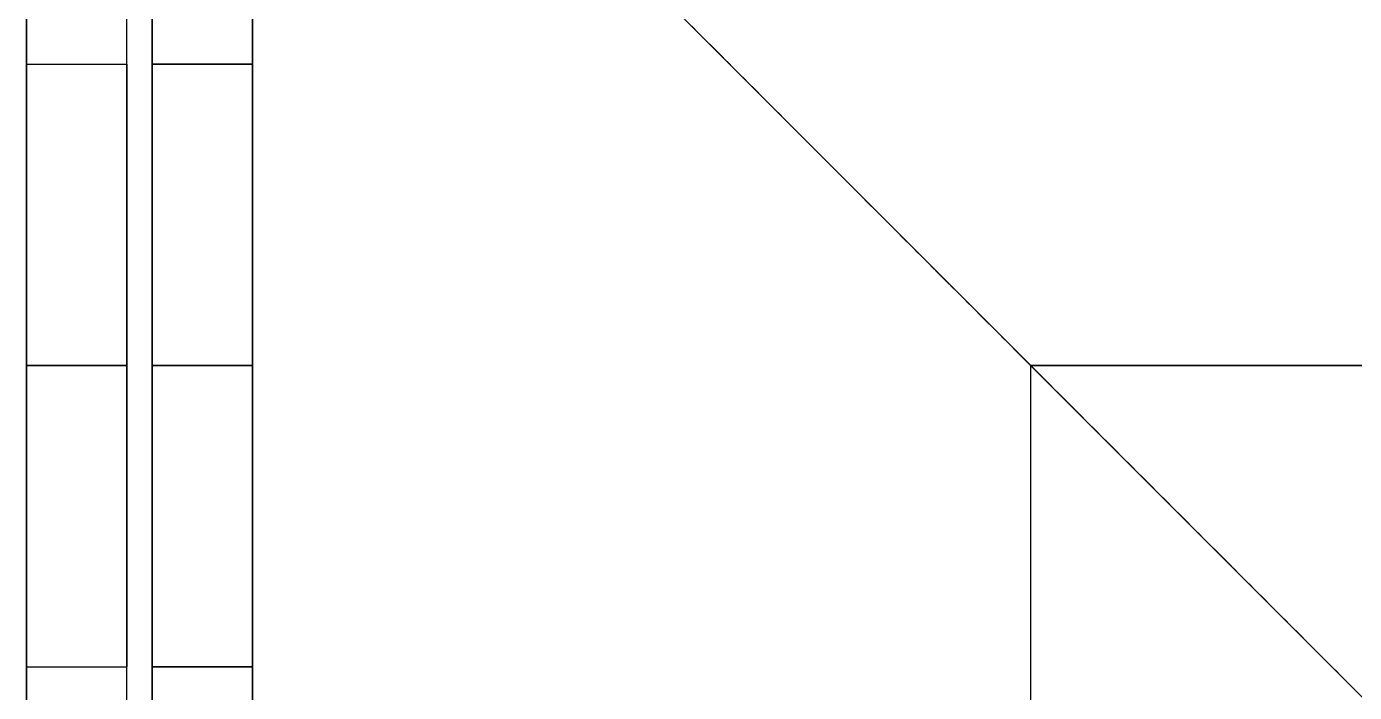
# Model space of a CAD drawing. Header units: millimetres. Extents: x -5956 to -4640, y -5088 to -3772.
# Drawn here: x -5956.11 to -5929.66, y -3798.4 to -3785.15 of the extents above; entities that cross this region are included whole.
import ezdxf

# ---------------------------------------------------------------- set-up
doc = ezdxf.new("R2010")
doc.units = ezdxf.units.MM
doc.header["$MEASUREMENT"] = 0
doc.layers.add('staal', color=5, linetype='Continuous', true_color=0x0000ff)

msp = doc.modelspace()

# ---------------------------------------------------------------- linework, layer by layer
at = {"layer": 'staal'}
for p, q in [((-5956.11, -3771.894, 1621.01), (-5916.11, -3811.894, 1621.01)), ((-5956.11, -3771.894, 1621.01), (-5916.11, -3811.894, 1621.01)), ((-5956.11, -3771.894, -424.813), (-5916.11, -3811.894, -424.813)), ((-5956.11, -3785.894, 1145.5), (-5954.11, -3785.894, 1145.5)), ((-5956.11, -3785.894, 1220.5), (-5954.11, -3785.894, 1220.5)), ((-5956.11, -3785.894, 995.5), (-5954.11, -3785.894, 995.5)), ((-5956.11, -3785.894, 1070.5), (-5954.11, -3785.894, 1070.5)), ((-5956.11, -3785.894, 845.5), (-5954.11, -3785.894, 845.5)), ((-5956.11, -3785.894, 920.5), (-5954.11, -3785.894, 920.5)), ((-5956.11, -3785.894, 770.5), (-5954.11, -3785.894, 770.5)), ((-5956.11, -3785.894, 695.5), (-5954.11, -3785.894, 695.5)), ((-5956.11, -3785.894, 95.5), (-5954.11, -3785.894, 95.5)), ((-5956.11, -3785.894, 170.5), (-5954.11, -3785.894, 170.5)), ((-5956.11, -3785.894, 320.5), (-5954.11, -3785.894, 320.5)), ((-5956.11, -3785.894, 245.5), (-5954.11, -3785.894, 245.5)), ((-5956.11, -3785.894, 470.5), (-5954.11, -3785.894, 470.5)), ((-5956.11, -3785.894, 395.5), (-5954.11, -3785.894, 395.5)), ((-5956.11, -3785.894, 620.5), (-5954.11, -3785.894, 620.5)), ((-5956.11, -3785.894, 545.5), (-5954.11, -3785.894, 545.5)), ((-5953.61, -3785.894, 1565.51), (-5951.61, -3785.894, 1565.51)), ((-5953.61, -3785.894, 1490.51), (-5951.61, -3785.894, 1490.51)), ((-5953.61, -3785.894, 1716.51), (-5951.61, -3785.894, 1716.51)), ((-5953.61, -3785.894, 1791.51), (-5951.61, -3785.894, 1791.51)), ((-5951.61, -3785.894, -329.313), (-5953.61, -3785.894, -329.313)), ((-5951.61, -3785.894, -254.313), (-5953.61, -3785.894, -254.313)), ((-5954.11, -3791.894, 40), (-5956.11, -3791.894, 40)), ((-5954.11, -3791.894, 1276), (-5956.11, -3791.894, 1276)), ((-5956.11, -3791.894, 1139.5), (-5954.11, -3791.894, 1139.5)), ((-5956.11, -3791.894, 1151.5), (-5954.11, -3791.894, 1151.5)), ((-5956.11, -3791.894, 1214.5), (-5954.11, -3791.894, 1214.5)), ((-5956.11, -3791.894, 1226.5), (-5954.11, -3791.894, 1226.5)), ((-5956.11, -3791.894, 989.5), (-5954.11, -3791.894, 989.5)), ((-5956.11, -3791.894, 1001.5), (-5954.11, -3791.894, 1001.5)), ((-5956.11, -3791.894, 1064.5), (-5954.11, -3791.894, 1064.5)), ((-5956.11, -3791.894, 1076.5), (-5954.11, -3791.894, 1076.5)), ((-5956.11, -3791.894, 839.5), (-5954.11, -3791.894, 839.5)), ((-5956.11, -3791.894, 851.5), (-5954.11, -3791.894, 851.5)), ((-5956.11, -3791.894, 914.5), (-5954.11, -3791.894, 914.5)), ((-5956.11, -3791.894, 926.5), (-5954.11, -3791.894, 926.5)), ((-5956.11, -3791.894, 764.5), (-5954.11, -3791.894, 764.5)), ((-5956.11, -3791.894, 776.5), (-5954.11, -3791.894, 776.5)), ((-5956.11, -3791.894, 689.5), (-5954.11, -3791.894, 689.5)), ((-5956.11, -3791.894, 701.5), (-5954.11, -3791.894, 701.5)), ((-5956.11, -3791.894, 89.5), (-5954.11, -3791.894, 89.5)), ((-5956.11, -3791.894, 101.5), (-5954.11, -3791.894, 101.5)), ((-5956.11, -3791.894, 164.5), (-5954.11, -3791.894, 164.5)), ((-5956.11, -3791.894, 176.5), (-5954.11, -3791.894, 176.5)), ((-5956.11, -3791.894, 314.5), (-5954.11, -3791.894, 314.5)), ((-5956.11, -3791.894, 326.5), (-5954.11, -3791.894, 326.5)), ((-5956.11, -3791.894, 239.5), (-5954.11, -3791.894, 239.5)), ((-5956.11, -3791.894, 251.5), (-5954.11, -3791.894, 251.5)), ((-5956.11, -3791.894, 464.5), (-5954.11, -3791.894, 464.5)), ((-5956.11, -3791.894, 476.5), (-5954.11, -3791.894, 476.5)), ((-5956.11, -3791.894, 389.5), (-5954.11, -3791.894, 389.5)), ((-5956.11, -3791.894, 401.5), (-5954.11, -3791.894, 401.5)), ((-5956.11, -3791.894, 614.5), (-5954.11, -3791.894, 614.5)), ((-5956.11, -3791.894, 626.5), (-5954.11, -3791.894, 626.5)), ((-5956.11, -3791.894, 539.5), (-5954.11, -3791.894, 539.5)), ((-5956.11, -3791.894, 551.5), (-5954.11, -3791.894, 551.5)), ((-5953.61, -3791.894, 1621.01), (-5951.61, -3791.894, 1621.01)), ((-5953.61, -3791.894, 1453.01), (-5951.61, -3791.894, 1453.01)), ((-5953.61, -3791.894, 1559.51), (-5951.61, -3791.894, 1559.51)), ((-5953.61, -3791.894, 1571.51), (-5951.61, -3791.894, 1571.51)), ((-5953.61, -3791.894, 1484.51), (-5951.61, -3791.894, 1484.51)), ((-5953.61, -3791.894, 1496.51), (-5951.61, -3791.894, 1496.51)), ((-5953.61, -3791.894, 1661.01), (-5951.61, -3791.894, 1661.01)), ((-5953.61, -3791.894, 1829.01), (-5951.61, -3791.894, 1829.01)), ((-5953.61, -3791.894, 1722.51), (-5951.61, -3791.894, 1722.51)), ((-5953.61, -3791.894, 1710.51), (-5951.61, -3791.894, 1710.51)), ((-5953.61, -3791.894, 1797.51), (-5951.61, -3791.894, 1797.51)), ((-5953.61, -3791.894, 1785.51), (-5951.61, -3791.894, 1785.51)), ((-5951.61, -3791.894, -384.813), (-5953.61, -3791.894, -384.813)), ((-5951.61, -3791.894, -216.813), (-5953.61, -3791.894, -216.813)), ((-5951.61, -3791.894, -323.313), (-5953.61, -3791.894, -323.313)), ((-5951.61, -3791.894, -335.313), (-5953.61, -3791.894, -335.313)), ((-5951.61, -3791.894, -248.313), (-5953.61, -3791.894, -248.313)), ((-5951.61, -3791.894, -260.313), (-5953.61, -3791.894, -260.313)), ((-5956.11, -3797.894, 1145.5), (-5954.11, -3797.894, 1145.5)), ((-5956.11, -3797.894, 1220.5), (-5954.11, -3797.894, 1220.5)), ((-5956.11, -3797.894, 995.5), (-5954.11, -3797.894, 995.5)), ((-5956.11, -3797.894, 1070.5), (-5954.11, -3797.894, 1070.5)), ((-5956.11, -3797.894, 845.5), (-5954.11, -3797.894, 845.5)), ((-5956.11, -3797.894, 920.5), (-5954.11, -3797.894, 920.5)), ((-5956.11, -3797.894, 770.5), (-5954.11, -3797.894, 770.5)), ((-5956.11, -3797.894, 695.5), (-5954.11, -3797.894, 695.5)), ((-5956.11, -3797.894, 95.5), (-5954.11, -3797.894, 95.5)), ((-5956.11, -3797.894, 170.5), (-5954.11, -3797.894, 170.5)), ((-5956.11, -3797.894, 320.5), (-5954.11, -3797.894, 320.5)), ((-5956.11, -3797.894, 245.5), (-5954.11, -3797.894, 245.5)), ((-5956.11, -3797.894, 470.5), (-5954.11, -3797.894, 470.5)), ((-5956.11, -3797.894, 395.5), (-5954.11, -3797.894, 395.5)), ((-5956.11, -3797.894, 620.5), (-5954.11, -3797.894, 620.5)), ((-5956.11, -3797.894, 545.5), (-5954.11, -3797.894, 545.5)), ((-5953.61, -3797.894, 1565.51), (-5951.61, -3797.894, 1565.51)), ((-5953.61, -3797.894, 1490.51), (-5951.61, -3797.894, 1490.51)), ((-5953.61, -3797.894, 1716.51), (-5951.61, -3797.894, 1716.51)), ((-5953.61, -3797.894, 1791.51), (-5951.61, -3797.894, 1791.51)), ((-5951.61, -3797.894, -329.313), (-5953.61, -3797.894, -329.313)), ((-5951.61, -3797.894, -254.313), (-5953.61, -3797.894, -254.313))]:
    msp.add_line(p, q, dxfattribs=at)
msp.add_lwpolyline([(-4640.11, -5087.894), (-5956.11, -5087.894), (-5956.11, -3771.894), (-4640.11, -3771.894)], close=True, dxfattribs=at)
for points in [[(-5956.11, -3771.894, 1661.01), (-5936.11, -3791.894, 1661.01), (-5916.11, -3811.894, 1661.01)], [(-5956.11, -5087.894, 1621.01), (-5956.11, -4429.894, 1621.01), (-5956.11, -3771.894, 1621.01)], [(-5956.11, -5087.894, 1661.01), (-5956.11, -4429.894, 1661.01), (-5956.11, -3771.894, 1661.01)], [(-5956.11, -3771.894, 1661.01), (-5936.11, -3791.894, 1661.01), (-5916.11, -3811.894, 1661.01)], [(-5956.11, -3861.394, 1641.01), (-5956.11, -3816.644, 1641.01), (-5956.11, -3771.894, 1641.01)], [(-5956.11, -3771.894, -424.813), (-5936.11, -3791.894, -424.813), (-5916.11, -3811.894, -424.813)], [(-5916.11, -3811.894, -384.813), (-5936.11, -3791.894, -384.813), (-5956.11, -3771.894, -384.813)], [(-5956.11, -5087.894, -424.813), (-5956.11, -4429.894, -424.813), (-5956.11, -3771.894, -424.813)], [(-5956.11, -5087.894, -384.813), (-5956.11, -4429.894, -384.813), (-5956.11, -3771.894, -384.813)], [(-5956.11, -3771.894, -384.813), (-5936.11, -3791.894, -384.813), (-5916.11, -3811.894, -384.813)], [(-5956.11, -3861.394, -404.813), (-5956.11, -3816.644, -404.813), (-5956.11, -3771.894, -404.813)], [(-5956.11, -3771.894, 40), (-5956.11, -3791.894, 40), (-5956.11, -3811.894, 40)], [(-5956.11, -3771.894, 1276), (-5956.11, -3791.894, 1276), (-5956.11, -3811.894, 1276)], [(-5956.11, -3771.894, 658), (-5956.11, -3791.894, 658), (-5956.11, -3811.894, 658)], [(-5918.11, -3809.894, 1659.01), (-5936.11, -3791.894, 1659.01), (-5954.11, -3773.894, 1659.01)], [(-5954.11, -3773.894, 1623.01), (-5936.11, -3791.894, 1623.01), (-5918.11, -3809.894, 1623.01)], [(-5918.11, -3809.894, 1659.01), (-5936.11, -3791.894, 1659.01), (-5954.11, -3773.894, 1659.01)], [(-5954.11, -3773.894, 1623.01), (-5936.11, -3791.894, 1623.01), (-5918.11, -3809.894, 1623.01)], [(-5954.11, -5085.894, 1659.01), (-5954.11, -4429.894, 1659.01), (-5954.11, -3773.894, 1659.01)], [(-5954.11, -5085.894, 1623.01), (-5954.11, -4429.894, 1623.01), (-5954.11, -3773.894, 1623.01)], [(-5954.11, -3861.394, 1641.01), (-5954.11, -3817.644, 1641.01), (-5954.11, -3773.894, 1641.01)], [(-5954.11, -3773.894, -386.813), (-5936.11, -3791.894, -386.813), (-5918.11, -3809.894, -386.813)], [(-5918.11, -3809.894, -422.813), (-5936.11, -3791.894, -422.813), (-5954.11, -3773.894, -422.813)], [(-5918.11, -3809.894, -386.813), (-5936.11, -3791.894, -386.813), (-5954.11, -3773.894, -386.813)], [(-5954.11, -3773.894, -422.813), (-5936.11, -3791.894, -422.813), (-5918.11, -3809.894, -422.813)], [(-5954.11, -5085.894, -386.813), (-5954.11, -4429.894, -386.813), (-5954.11, -3773.894, -386.813)], [(-5954.11, -5085.894, -422.813), (-5954.11, -4429.894, -422.813), (-5954.11, -3773.894, -422.813)], [(-5954.11, -3861.394, -404.813), (-5954.11, -3817.644, -404.813), (-5954.11, -3773.894, -404.813)], [(-5954.11, -3809.894, 40), (-5954.11, -3791.894, 40), (-5954.11, -3773.894, 40)], [(-5954.11, -3809.894, 1276), (-5954.11, -3791.894, 1276), (-5954.11, -3773.894, 1276)], [(-5954.11, -3809.894, 658), (-5954.11, -3791.894, 658), (-5954.11, -3773.894, 658)], [(-5953.61, -3809.394, 1621.01), (-5953.61, -3791.894, 1621.01), (-5953.61, -3774.394, 1621.01)], [(-5953.61, -3809.394, 1453.01), (-5953.61, -3791.894, 1453.01), (-5953.61, -3774.394, 1453.01)], [(-5953.61, -3809.394, 1537.01), (-5953.61, -3791.894, 1537.01), (-5953.61, -3774.394, 1537.01)], [(-5953.61, -3809.394, 1661.01), (-5953.61, -3791.894, 1661.01), (-5953.61, -3774.394, 1661.01)], [(-5953.61, -3809.394, 1829.01), (-5953.61, -3791.894, 1829.01), (-5953.61, -3774.394, 1829.01)], [(-5953.61, -3809.394, 1745.01), (-5953.61, -3791.894, 1745.01), (-5953.61, -3774.394, 1745.01)], [(-5953.61, -3774.394, -384.813), (-5953.61, -3791.894, -384.813), (-5953.61, -3809.394, -384.813)], [(-5953.61, -3774.394, -216.813), (-5953.61, -3791.894, -216.813), (-5953.61, -3809.394, -216.813)], [(-5953.61, -3774.394, -300.813), (-5953.61, -3791.894, -300.813), (-5953.61, -3809.394, -300.813)], [(-5951.61, -3776.394, 1621.01), (-5951.61, -3791.894, 1621.01), (-5951.61, -3807.394, 1621.01)], [(-5951.61, -3776.394, 1453.01), (-5951.61, -3791.894, 1453.01), (-5951.61, -3807.394, 1453.01)], [(-5951.61, -3776.394, 1537.01), (-5951.61, -3791.894, 1537.01), (-5951.61, -3807.394, 1537.01)], [(-5951.61, -3776.394, 1661.01), (-5951.61, -3791.894, 1661.01), (-5951.61, -3807.394, 1661.01)], [(-5951.61, -3776.394, 1829.01), (-5951.61, -3791.894, 1829.01), (-5951.61, -3807.394, 1829.01)], [(-5951.61, -3776.394, 1745.01), (-5951.61, -3791.894, 1745.01), (-5951.61, -3807.394, 1745.01)], [(-5951.61, -3807.394, -384.813), (-5951.61, -3791.894, -384.813), (-5951.61, -3776.394, -384.813)], [(-5951.61, -3807.394, -216.813), (-5951.61, -3791.894, -216.813), (-5951.61, -3776.394, -216.813)], [(-5951.61, -3807.394, -300.813), (-5951.61, -3791.894, -300.813), (-5951.61, -3776.394, -300.813)], [(-5936.263, -3791.741, 1661.01), (-5936.263, -3791.741, 1660.01), (-5936.263, -3791.741, 1659.01)], [(-5936.263, -3791.741, 1623.01), (-5936.263, -3791.741, 1622.01), (-5936.263, -3791.741, 1621.01)], [(-5936.263, -3791.741, 1661.01), (-5936.263, -3791.741, 1660.01), (-5936.263, -3791.741, 1659.01)], [(-5936.263, -3791.741, 1623.01), (-5936.263, -3791.741, 1622.01), (-5936.263, -3791.741, 1621.01)], [(-5936.263, -3791.741, -384.813), (-5936.263, -3791.741, -385.813), (-5936.263, -3791.741, -386.813)], [(-5936.263, -3791.741, -422.813), (-5936.263, -3791.741, -423.813), (-5936.263, -3791.741, -424.813)], [(-5956.11, -3791.894, 40), (-5956.11, -3791.894, 64.75), (-5956.11, -3791.894, 89.5)], [(-5956.11, -3791.894, 101.5), (-5956.11, -3791.894, 133), (-5956.11, -3791.894, 164.5)], [(-5956.11, -3791.894, 176.5), (-5956.11, -3791.894, 208), (-5956.11, -3791.894, 239.5)], [(-5956.11, -3791.894, 251.5), (-5956.11, -3791.894, 283), (-5956.11, -3791.894, 314.5)], [(-5956.11, -3791.894, 326.5), (-5956.11, -3791.894, 358), (-5956.11, -3791.894, 389.5)], [(-5956.11, -3791.894, 401.5), (-5956.11, -3791.894, 433), (-5956.11, -3791.894, 464.5)], [(-5956.11, -3791.894, 476.5), (-5956.11, -3791.894, 508), (-5956.11, -3791.894, 539.5)], [(-5956.11, -3791.894, 551.5), (-5956.11, -3791.894, 583), (-5956.11, -3791.894, 614.5)], [(-5956.11, -3791.894, 626.5), (-5956.11, -3791.894, 658), (-5956.11, -3791.894, 689.5)], [(-5956.11, -3791.894, 701.5), (-5956.11, -3791.894, 733), (-5956.11, -3791.894, 764.5)], [(-5956.11, -3791.894, 776.5), (-5956.11, -3791.894, 808), (-5956.11, -3791.894, 839.5)], [(-5956.11, -3791.894, 851.5), (-5956.11, -3791.894, 883), (-5956.11, -3791.894, 914.5)], [(-5956.11, -3791.894, 926.5), (-5956.11, -3791.894, 958), (-5956.11, -3791.894, 989.5)], [(-5956.11, -3791.894, 1001.5), (-5956.11, -3791.894, 1033), (-5956.11, -3791.894, 1064.5)], [(-5956.11, -3791.894, 1076.5), (-5956.11, -3791.894, 1108), (-5956.11, -3791.894, 1139.5)], [(-5956.11, -3791.894, 1151.5), (-5956.11, -3791.894, 1183), (-5956.11, -3791.894, 1214.5)], [(-5956.11, -3791.894, 1226.5), (-5956.11, -3791.894, 1251.25), (-5956.11, -3791.894, 1276)], [(-5954.11, -3791.894, 40), (-5954.11, -3791.894, 64.75), (-5954.11, -3791.894, 89.5)], [(-5954.11, -3791.894, 101.5), (-5954.11, -3791.894, 133), (-5954.11, -3791.894, 164.5)], [(-5954.11, -3791.894, 176.5), (-5954.11, -3791.894, 208), (-5954.11, -3791.894, 239.5)], [(-5954.11, -3791.894, 251.5), (-5954.11, -3791.894, 283), (-5954.11, -3791.894, 314.5)], [(-5954.11, -3791.894, 326.5), (-5954.11, -3791.894, 358), (-5954.11, -3791.894, 389.5)], [(-5954.11, -3791.894, 401.5), (-5954.11, -3791.894, 433), (-5954.11, -3791.894, 464.5)], [(-5954.11, -3791.894, 476.5), (-5954.11, -3791.894, 508), (-5954.11, -3791.894, 539.5)], [(-5954.11, -3791.894, 551.5), (-5954.11, -3791.894, 583), (-5954.11, -3791.894, 614.5)], [(-5954.11, -3791.894, 626.5), (-5954.11, -3791.894, 658), (-5954.11, -3791.894, 689.5)], [(-5954.11, -3791.894, 701.5), (-5954.11, -3791.894, 733), (-5954.11, -3791.894, 764.5)], [(-5954.11, -3791.894, 776.5), (-5954.11, -3791.894, 808), (-5954.11, -3791.894, 839.5)], [(-5954.11, -3791.894, 851.5), (-5954.11, -3791.894, 883), (-5954.11, -3791.894, 914.5)], [(-5954.11, -3791.894, 926.5), (-5954.11, -3791.894, 958), (-5954.11, -3791.894, 989.5)], [(-5954.11, -3791.894, 1001.5), (-5954.11, -3791.894, 1033), (-5954.11, -3791.894, 1064.5)], [(-5954.11, -3791.894, 1076.5), (-5954.11, -3791.894, 1108), (-5954.11, -3791.894, 1139.5)], [(-5954.11, -3791.894, 1151.5), (-5954.11, -3791.894, 1183), (-5954.11, -3791.894, 1214.5)], [(-5954.11, -3791.894, 1226.5), (-5954.11, -3791.894, 1251.25), (-5954.11, -3791.894, 1276)], [(-5953.61, -3791.894, 1621.01), (-5953.61, -3791.894, 1596.26), (-5953.61, -3791.894, 1571.51)], [(-5953.61, -3791.894, 1559.51), (-5953.61, -3791.894, 1528.01), (-5953.61, -3791.894, 1496.51)], [(-5953.61, -3791.894, 1484.51), (-5953.61, -3791.894, 1468.76), (-5953.61, -3791.894, 1453.01)], [(-5953.61, -3791.894, 1661.01), (-5953.61, -3791.894, 1685.76), (-5953.61, -3791.894, 1710.51)], [(-5953.61, -3791.894, 1722.51), (-5953.61, -3791.894, 1754.01), (-5953.61, -3791.894, 1785.51)], [(-5953.61, -3791.894, 1797.51), (-5953.61, -3791.894, 1813.26), (-5953.61, -3791.894, 1829.01)], [(-5953.61, -3791.894, -384.813), (-5953.61, -3791.894, -360.063), (-5953.61, -3791.894, -335.313)], [(-5953.61, -3791.894, -323.313), (-5953.61, -3791.894, -291.813), (-5953.61, -3791.894, -260.313)], [(-5953.61, -3791.894, -248.313), (-5953.61, -3791.894, -232.563), (-5953.61, -3791.894, -216.813)], [(-5951.61, -3791.894, 1621.01), (-5951.61, -3791.894, 1596.26), (-5951.61, -3791.894, 1571.51)], [(-5951.61, -3791.894, 1559.51), (-5951.61, -3791.894, 1528.01), (-5951.61, -3791.894, 1496.51)], [(-5951.61, -3791.894, 1484.51), (-5951.61, -3791.894, 1468.76), (-5951.61, -3791.894, 1453.01)], [(-5951.61, -3791.894, 1661.01), (-5951.61, -3791.894, 1685.76), (-5951.61, -3791.894, 1710.51)], [(-5951.61, -3791.894, 1722.51), (-5951.61, -3791.894, 1754.01), (-5951.61, -3791.894, 1785.51)], [(-5951.61, -3791.894, 1797.51), (-5951.61, -3791.894, 1813.26), (-5951.61, -3791.894, 1829.01)], [(-5951.61, -3791.894, -384.813), (-5951.61, -3791.894, -360.063), (-5951.61, -3791.894, -335.313)], [(-5951.61, -3791.894, -323.313), (-5951.61, -3791.894, -291.813), (-5951.61, -3791.894, -260.313)], [(-5951.61, -3791.894, -248.313), (-5951.61, -3791.894, -232.563), (-5951.61, -3791.894, -216.813)], [(-5865.61, -3791.894, 1661.01), (-5900.86, -3791.894, 1661.01), (-5936.11, -3791.894, 1661.01)], [(-5865.61, -3791.894, 1659.01), (-5900.86, -3791.894, 1659.01), (-5936.11, -3791.894, 1659.01)], [(-5865.61, -3791.894, 1623.01), (-5900.86, -3791.894, 1623.01), (-5936.11, -3791.894, 1623.01)], [(-5865.61, -3791.894, 1621.01), (-5900.86, -3791.894, 1621.01), (-5936.11, -3791.894, 1621.01)], [(-5936.11, -3861.394, 1661.01), (-5936.11, -3826.644, 1661.01), (-5936.11, -3791.894, 1661.01)], [(-5936.11, -3861.394, 1659.01), (-5936.11, -3826.644, 1659.01), (-5936.11, -3791.894, 1659.01)], [(-5936.11, -3861.394, 1623.01), (-5936.11, -3826.644, 1623.01), (-5936.11, -3791.894, 1623.01)], [(-5936.11, -3861.394, 1621.01), (-5936.11, -3826.644, 1621.01), (-5936.11, -3791.894, 1621.01)], [(-5936.11, -3791.894, -384.813), (-5900.86, -3791.894, -384.813), (-5865.61, -3791.894, -384.813)], [(-5936.11, -3791.894, -386.813), (-5900.86, -3791.894, -386.813), (-5865.61, -3791.894, -386.813)], [(-5936.11, -3791.894, -422.813), (-5900.86, -3791.894, -422.813), (-5865.61, -3791.894, -422.813)], [(-5936.11, -3791.894, -424.813), (-5900.86, -3791.894, -424.813), (-5865.61, -3791.894, -424.813)], [(-5936.11, -3791.894, -424.813), (-5936.11, -3791.894, -423.813), (-5936.11, -3791.894, -422.813)], [(-5936.11, -3791.894, -386.813), (-5936.11, -3791.894, -385.813), (-5936.11, -3791.894, -384.813)], [(-5936.11, -3862.394, -384.813), (-5936.11, -3827.144, -384.813), (-5936.11, -3791.894, -384.813)], [(-5936.11, -3862.394, -386.813), (-5936.11, -3827.144, -386.813), (-5936.11, -3791.894, -386.813)], [(-5936.11, -3862.394, -422.813), (-5936.11, -3827.144, -422.813), (-5936.11, -3791.894, -422.813)], [(-5936.11, -3862.394, -424.813), (-5936.11, -3827.144, -424.813), (-5936.11, -3791.894, -424.813)]]:
    msp.add_open_spline(points, degree=2, dxfattribs=at)
for points, weights, knots in [([(-5956.11, -3797.894, 1145.5), (-5956.11, -3797.894, 1139.5), (-5956.11, -3791.894, 1139.5), (-5956.11, -3785.894, 1139.5), (-5956.11, -3785.894, 1145.5), (-5956.11, -3785.894, 1151.5), (-5956.11, -3791.894, 1151.5), (-5956.11, -3797.894, 1151.5), (-5956.11, -3797.894, 1145.5)], [1, 0.707106781187, 1, 0.707106781187, 1, 0.707106781187, 1, 0.707106781187, 1], [-31.415927, -31.415927, -31.415927, -23.561945, -23.561945, -15.707963, -15.707963, -7.853982, -7.853982, 0, 0, 0]), ([(-5956.11, -3797.894, 1220.5), (-5956.11, -3797.894, 1214.5), (-5956.11, -3791.894, 1214.5), (-5956.11, -3785.894, 1214.5), (-5956.11, -3785.894, 1220.5), (-5956.11, -3785.894, 1226.5), (-5956.11, -3791.894, 1226.5), (-5956.11, -3797.894, 1226.5), (-5956.11, -3797.894, 1220.5)], [1, 0.707106781187, 1, 0.707106781187, 1, 0.707106781187, 1, 0.707106781187, 1], [-31.415927, -31.415927, -31.415927, -23.561945, -23.561945, -15.707963, -15.707963, -7.853982, -7.853982, 0, 0, 0]), ([(-5956.11, -3797.894, 995.5), (-5956.11, -3797.894, 989.5), (-5956.11, -3791.894, 989.5), (-5956.11, -3785.894, 989.5), (-5956.11, -3785.894, 995.5), (-5956.11, -3785.894, 1001.5), (-5956.11, -3791.894, 1001.5), (-5956.11, -3797.894, 1001.5), (-5956.11, -3797.894, 995.5)], [1, 0.707106781187, 1, 0.707106781187, 1, 0.707106781187, 1, 0.707106781187, 1], [-31.415927, -31.415927, -31.415927, -23.561945, -23.561945, -15.707963, -15.707963, -7.853982, -7.853982, 0, 0, 0]), ([(-5956.11, -3797.894, 1070.5), (-5956.11, -3797.894, 1064.5), (-5956.11, -3791.894, 1064.5), (-5956.11, -3785.894, 1064.5), (-5956.11, -3785.894, 1070.5), (-5956.11, -3785.894, 1076.5), (-5956.11, -3791.894, 1076.5), (-5956.11, -3797.894, 1076.5), (-5956.11, -3797.894, 1070.5)], [1, 0.707106781187, 1, 0.707106781187, 1, 0.707106781187, 1, 0.707106781187, 1], [-31.415927, -31.415927, -31.415927, -23.561945, -23.561945, -15.707963, -15.707963, -7.853982, -7.853982, 0, 0, 0]), ([(-5956.11, -3797.894, 845.5), (-5956.11, -3797.894, 839.5), (-5956.11, -3791.894, 839.5), (-5956.11, -3785.894, 839.5), (-5956.11, -3785.894, 845.5), (-5956.11, -3785.894, 851.5), (-5956.11, -3791.894, 851.5), (-5956.11, -3797.894, 851.5), (-5956.11, -3797.894, 845.5)], [1, 0.707106781187, 1, 0.707106781187, 1, 0.707106781187, 1, 0.707106851018, 0.999999860338], [-31.415927, -31.415927, -31.415927, -23.561944, -23.561944, -15.707962, -15.707962, -7.85398, -7.85398, 0, 0, 0]), ([(-5956.11, -3797.894, 920.5), (-5956.11, -3797.894, 914.5), (-5956.11, -3791.894, 914.5), (-5956.11, -3785.894, 914.5), (-5956.11, -3785.894, 920.5), (-5956.11, -3785.894, 926.5), (-5956.11, -3791.894, 926.5), (-5956.11, -3797.894, 926.5), (-5956.11, -3797.894, 920.5)], [1, 0.707106781187, 1, 0.707106781187, 1, 0.707106781187, 1, 0.707106851018, 0.999999860338], [-31.415927, -31.415927, -31.415927, -23.561944, -23.561944, -15.707962, -15.707962, -7.85398, -7.85398, 0, 0, 0]), ([(-5956.11, -3797.894, 770.5), (-5956.11, -3797.894, 764.5), (-5956.11, -3791.894, 764.5), (-5956.11, -3785.894, 764.5), (-5956.11, -3785.894, 770.5), (-5956.11, -3785.894, 776.5), (-5956.11, -3791.894, 776.5), (-5956.11, -3797.894, 776.5), (-5956.11, -3797.894, 770.5)], [1, 0.707106781187, 1, 0.707106781187, 1, 0.707106781187, 1, 0.707106781187, 1], [-31.415927, -31.415927, -31.415927, -23.561945, -23.561945, -15.707963, -15.707963, -7.853982, -7.853982, 0, 0, 0]), ([(-5956.11, -3797.894, 695.5), (-5956.11, -3797.894, 689.5), (-5956.11, -3791.894, 689.5), (-5956.11, -3785.894, 689.5), (-5956.11, -3785.894, 695.5), (-5956.11, -3785.894, 701.5), (-5956.11, -3791.894, 701.5), (-5956.11, -3797.894, 701.5), (-5956.11, -3797.894, 695.5)], [1, 0.707106781187, 1, 0.707106781187, 1, 0.707106781187, 1, 0.707106781187, 1], [-31.415927, -31.415927, -31.415927, -23.561945, -23.561945, -15.707963, -15.707963, -7.853982, -7.853982, 0, 0, 0]), ([(-5956.11, -3797.894, 95.5), (-5956.11, -3797.894, 89.5), (-5956.11, -3791.894, 89.5), (-5956.11, -3785.894, 89.5), (-5956.11, -3785.894, 95.5), (-5956.11, -3785.894, 101.5), (-5956.11, -3791.894, 101.5), (-5956.11, -3797.894, 101.5), (-5956.11, -3797.894, 95.5)], [1, 0.707106781187, 1, 0.707106781187, 1, 0.707106781187, 1, 0.707106781187, 1], [-31.415927, -31.415927, -31.415927, -23.561945, -23.561945, -15.707963, -15.707963, -7.853982, -7.853982, 0, 0, 0]), ([(-5956.11, -3797.894, 170.5), (-5956.11, -3797.894, 164.5), (-5956.11, -3791.894, 164.5), (-5956.11, -3785.894, 164.5), (-5956.11, -3785.894, 170.5), (-5956.11, -3785.894, 176.5), (-5956.11, -3791.894, 176.5), (-5956.11, -3797.894, 176.5), (-5956.11, -3797.894, 170.5)], [1, 0.707106781187, 1, 0.707106781187, 1, 0.707106781187, 1, 0.707106781187, 1], [-31.415927, -31.415927, -31.415927, -23.561945, -23.561945, -15.707963, -15.707963, -7.853982, -7.853982, 0, 0, 0]), ([(-5956.11, -3797.894, 320.5), (-5956.11, -3797.894, 314.5), (-5956.11, -3791.894, 314.5), (-5956.11, -3785.894, 314.5), (-5956.11, -3785.894, 320.5), (-5956.11, -3785.894, 326.5), (-5956.11, -3791.894, 326.5), (-5956.11, -3797.894, 326.5), (-5956.11, -3797.894, 320.5)], [1, 0.707106781187, 1, 0.707106781187, 1, 0.707106781187, 1, 0.707106781187, 1], [-31.415927, -31.415927, -31.415927, -23.561945, -23.561945, -15.707963, -15.707963, -7.853982, -7.853982, 0, 0, 0]), ([(-5956.11, -3797.894, 245.5), (-5956.11, -3797.894, 239.5), (-5956.11, -3791.894, 239.5), (-5956.11, -3785.894, 239.5), (-5956.11, -3785.894, 245.5), (-5956.11, -3785.894, 251.5), (-5956.11, -3791.894, 251.5), (-5956.11, -3797.894, 251.5), (-5956.11, -3797.894, 245.5)], [1, 0.707106781187, 1, 0.707106781187, 1, 0.707106781187, 1, 0.707106851018, 0.999999860338], [-31.415927, -31.415927, -31.415927, -23.561944, -23.561944, -15.707962, -15.707962, -7.85398, -7.85398, 0, 0, 0]), ([(-5956.11, -3797.894, 470.5), (-5956.11, -3797.894, 464.5), (-5956.11, -3791.894, 464.5), (-5956.11, -3785.894, 464.5), (-5956.11, -3785.894, 470.5), (-5956.11, -3785.894, 476.5), (-5956.11, -3791.894, 476.5), (-5956.11, -3797.894, 476.5), (-5956.11, -3797.894, 470.5)], [1, 0.707106781187, 1, 0.707106781187, 1, 0.707106781187, 1, 0.707106781187, 1], [-31.415927, -31.415927, -31.415927, -23.561945, -23.561945, -15.707963, -15.707963, -7.853982, -7.853982, 0, 0, 0]), ([(-5956.11, -3797.894, 395.5), (-5956.11, -3797.894, 389.5), (-5956.11, -3791.894, 389.5), (-5956.11, -3785.894, 389.5), (-5956.11, -3785.894, 395.5), (-5956.11, -3785.894, 401.5), (-5956.11, -3791.894, 401.5), (-5956.11, -3797.894, 401.5), (-5956.11, -3797.894, 395.5)], [1, 0.707106781187, 1, 0.707106781187, 1, 0.707106781187, 1, 0.707106781187, 1], [-31.415927, -31.415927, -31.415927, -23.561945, -23.561945, -15.707963, -15.707963, -7.853982, -7.853982, 0, 0, 0]), ([(-5956.11, -3797.894, 620.5), (-5956.11, -3797.894, 614.5), (-5956.11, -3791.894, 614.5), (-5956.11, -3785.894, 614.5), (-5956.11, -3785.894, 620.5), (-5956.11, -3785.894, 626.5), (-5956.11, -3791.894, 626.5), (-5956.11, -3797.894, 626.5), (-5956.11, -3797.894, 620.5)], [1, 0.707106781187, 1, 0.707106781187, 1, 0.707106781187, 1, 0.707106781187, 1], [-31.415927, -31.415927, -31.415927, -23.561945, -23.561945, -15.707963, -15.707963, -7.853982, -7.853982, 0, 0, 0]), ([(-5956.11, -3797.894, 545.5), (-5956.11, -3797.894, 539.5), (-5956.11, -3791.894, 539.5), (-5956.11, -3785.894, 539.5), (-5956.11, -3785.894, 545.5), (-5956.11, -3785.894, 551.5), (-5956.11, -3791.894, 551.5), (-5956.11, -3797.894, 551.5), (-5956.11, -3797.894, 545.5)], [1, 0.707106781187, 1, 0.707106781187, 1, 0.707106781187, 1, 0.707106781187, 1], [-31.415927, -31.415927, -31.415927, -23.561945, -23.561945, -15.707963, -15.707963, -7.853982, -7.853982, 0, 0, 0]), ([(-5954.11, -3797.894, 1145.5), (-5954.11, -3797.894, 1151.5), (-5954.11, -3791.894, 1151.5), (-5954.11, -3785.894, 1151.5), (-5954.11, -3785.894, 1145.5), (-5954.11, -3785.894, 1139.5), (-5954.11, -3791.894, 1139.5), (-5954.11, -3797.894, 1139.5), (-5954.11, -3797.894, 1145.5)], [1, 0.707106781187, 1, 0.707106781187, 1, 0.707106781187, 1, 0.707106781187, 1], [0, 0, 0, 7.853982, 7.853982, 15.707963, 15.707963, 23.561945, 23.561945, 31.415927, 31.415927, 31.415927]), ([(-5954.11, -3797.894, 1220.5), (-5954.11, -3797.894, 1226.5), (-5954.11, -3791.894, 1226.5), (-5954.11, -3785.894, 1226.5), (-5954.11, -3785.894, 1220.5), (-5954.11, -3785.894, 1214.5), (-5954.11, -3791.894, 1214.5), (-5954.11, -3797.894, 1214.5), (-5954.11, -3797.894, 1220.5)], [1, 0.707106781187, 1, 0.707106781187, 1, 0.707106781187, 1, 0.707106781187, 1], [0, 0, 0, 7.853982, 7.853982, 15.707963, 15.707963, 23.561945, 23.561945, 31.415927, 31.415927, 31.415927]), ([(-5954.11, -3797.894, 995.5), (-5954.11, -3797.894, 1001.5), (-5954.11, -3791.894, 1001.5), (-5954.11, -3785.894, 1001.5), (-5954.11, -3785.894, 995.5), (-5954.11, -3785.894, 989.5), (-5954.11, -3791.894, 989.5), (-5954.11, -3797.894, 989.5), (-5954.11, -3797.894, 995.5)], [1, 0.707106781187, 1, 0.707106781187, 1, 0.707106781187, 1, 0.707106781187, 1], [0, 0, 0, 7.853982, 7.853982, 15.707963, 15.707963, 23.561945, 23.561945, 31.415927, 31.415927, 31.415927]), ([(-5954.11, -3797.894, 1070.5), (-5954.11, -3797.894, 1076.5), (-5954.11, -3791.894, 1076.5), (-5954.11, -3785.894, 1076.5), (-5954.11, -3785.894, 1070.5), (-5954.11, -3785.894, 1064.5), (-5954.11, -3791.894, 1064.5), (-5954.11, -3797.894, 1064.5), (-5954.11, -3797.894, 1070.5)], [1, 0.707106781187, 1, 0.707106781187, 1, 0.707106781187, 1, 0.707106781187, 1], [0, 0, 0, 7.853982, 7.853982, 15.707963, 15.707963, 23.561945, 23.561945, 31.415927, 31.415927, 31.415927]), ([(-5954.11, -3797.894, 845.5), (-5954.11, -3797.894, 851.5), (-5954.11, -3791.894, 851.5), (-5954.11, -3785.894, 851.5), (-5954.11, -3785.894, 845.5), (-5954.11, -3785.894, 839.5), (-5954.11, -3791.894, 839.5), (-5954.11, -3797.894, 839.5), (-5954.11, -3797.894, 845.5)], [0.999999860338, 0.707106851018, 1, 0.707106781187, 1, 0.707106781187, 1, 0.707106781187, 1], [0, 0, 0, 7.85398, 7.85398, 15.707962, 15.707962, 23.561944, 23.561944, 31.415927, 31.415927, 31.415927]), ([(-5954.11, -3797.894, 920.5), (-5954.11, -3797.894, 926.5), (-5954.11, -3791.894, 926.5), (-5954.11, -3785.894, 926.5), (-5954.11, -3785.894, 920.5), (-5954.11, -3785.894, 914.5), (-5954.11, -3791.894, 914.5), (-5954.11, -3797.894, 914.5), (-5954.11, -3797.894, 920.5)], [1, 0.707106781187, 1, 0.707106781187, 1, 0.707106781187, 1, 0.707106781187, 1], [0, 0, 0, 7.853982, 7.853982, 15.707963, 15.707963, 23.561945, 23.561945, 31.415927, 31.415927, 31.415927]), ([(-5954.11, -3797.894, 770.5), (-5954.11, -3797.894, 776.5), (-5954.11, -3791.894, 776.5), (-5954.11, -3785.894, 776.5), (-5954.11, -3785.894, 770.5), (-5954.11, -3785.894, 764.5), (-5954.11, -3791.894, 764.5), (-5954.11, -3797.894, 764.5), (-5954.11, -3797.894, 770.5)], [1, 0.707106781187, 1, 0.707106781187, 1, 0.707106781187, 1, 0.707106781187, 1], [0, 0, 0, 7.853982, 7.853982, 15.707963, 15.707963, 23.561945, 23.561945, 31.415927, 31.415927, 31.415927]), ([(-5954.11, -3797.894, 695.5), (-5954.11, -3797.894, 701.5), (-5954.11, -3791.894, 701.5), (-5954.11, -3785.894, 701.5), (-5954.11, -3785.894, 695.5), (-5954.11, -3785.894, 689.5), (-5954.11, -3791.894, 689.5), (-5954.11, -3797.894, 689.5), (-5954.11, -3797.894, 695.5)], [1, 0.707106781187, 1, 0.707106781187, 1, 0.707106781187, 1, 0.707106781187, 1], [0, 0, 0, 7.853982, 7.853982, 15.707963, 15.707963, 23.561945, 23.561945, 31.415927, 31.415927, 31.415927]), ([(-5954.11, -3797.894, 95.5), (-5954.11, -3797.894, 101.5), (-5954.11, -3791.894, 101.5), (-5954.11, -3785.894, 101.5), (-5954.11, -3785.894, 95.5), (-5954.11, -3785.894, 89.5), (-5954.11, -3791.894, 89.5), (-5954.11, -3797.894, 89.5), (-5954.11, -3797.894, 95.5)], [1, 0.707106781187, 1, 0.707106781187, 1, 0.707106781187, 1, 0.707106781187, 1], [0, 0, 0, 7.853982, 7.853982, 15.707963, 15.707963, 23.561945, 23.561945, 31.415927, 31.415927, 31.415927]), ([(-5954.11, -3797.894, 170.5), (-5954.11, -3797.894, 176.5), (-5954.11, -3791.894, 176.5), (-5954.11, -3785.894, 176.5), (-5954.11, -3785.894, 170.5), (-5954.11, -3785.894, 164.5), (-5954.11, -3791.894, 164.5), (-5954.11, -3797.894, 164.5), (-5954.11, -3797.894, 170.5)], [1, 0.707106781187, 1, 0.707106781187, 1, 0.707106781187, 1, 0.707106781187, 1], [0, 0, 0, 7.853982, 7.853982, 15.707963, 15.707963, 23.561945, 23.561945, 31.415927, 31.415927, 31.415927]), ([(-5954.11, -3797.894, 320.5), (-5954.11, -3797.894, 326.5), (-5954.11, -3791.894, 326.5), (-5954.11, -3785.894, 326.5), (-5954.11, -3785.894, 320.5), (-5954.11, -3785.894, 314.5), (-5954.11, -3791.894, 314.5), (-5954.11, -3797.894, 314.5), (-5954.11, -3797.894, 320.5)], [1, 0.707106781187, 1, 0.707106781187, 1, 0.707106781187, 1, 0.707106781187, 1], [0, 0, 0, 7.853982, 7.853982, 15.707963, 15.707963, 23.561945, 23.561945, 31.415927, 31.415927, 31.415927]), ([(-5954.11, -3797.894, 245.5), (-5954.11, -3797.894, 251.5), (-5954.11, -3791.894, 251.5), (-5954.11, -3785.894, 251.5), (-5954.11, -3785.894, 245.5), (-5954.11, -3785.894, 239.5), (-5954.11, -3791.894, 239.5), (-5954.11, -3797.894, 239.5), (-5954.11, -3797.894, 245.5)], [1, 0.707106781187, 1, 0.707106781187, 1, 0.707106781187, 1, 0.707106781187, 1], [0, 0, 0, 7.853982, 7.853982, 15.707963, 15.707963, 23.561945, 23.561945, 31.415927, 31.415927, 31.415927]), ([(-5954.11, -3797.894, 470.5), (-5954.11, -3797.894, 476.5), (-5954.11, -3791.894, 476.5), (-5954.11, -3785.894, 476.5), (-5954.11, -3785.894, 470.5), (-5954.11, -3785.894, 464.5), (-5954.11, -3791.894, 464.5), (-5954.11, -3797.894, 464.5), (-5954.11, -3797.894, 470.5)], [1, 0.707106781187, 1, 0.707106781187, 1, 0.707106781187, 1, 0.707106781187, 1], [0, 0, 0, 7.853982, 7.853982, 15.707963, 15.707963, 23.561945, 23.561945, 31.415927, 31.415927, 31.415927]), ([(-5954.11, -3797.894, 395.5), (-5954.11, -3797.894, 401.5), (-5954.11, -3791.894, 401.5), (-5954.11, -3785.894, 401.5), (-5954.11, -3785.894, 395.5), (-5954.11, -3785.894, 389.5), (-5954.11, -3791.894, 389.5), (-5954.11, -3797.894, 389.5), (-5954.11, -3797.894, 395.5)], [1, 0.707106781187, 1, 0.707106781187, 1, 0.707106781187, 1, 0.707106781187, 1], [0, 0, 0, 7.853982, 7.853982, 15.707963, 15.707963, 23.561945, 23.561945, 31.415927, 31.415927, 31.415927]), ([(-5954.11, -3797.894, 620.5), (-5954.11, -3797.894, 626.5), (-5954.11, -3791.894, 626.5), (-5954.11, -3785.894, 626.5), (-5954.11, -3785.894, 620.5), (-5954.11, -3785.894, 614.5), (-5954.11, -3791.894, 614.5), (-5954.11, -3797.894, 614.5), (-5954.11, -3797.894, 620.5)], [1, 0.707106781187, 1, 0.707106781187, 1, 0.707106781187, 1, 0.707106781187, 1], [0, 0, 0, 7.853982, 7.853982, 15.707963, 15.707963, 23.561945, 23.561945, 31.415927, 31.415927, 31.415927]), ([(-5954.11, -3797.894, 545.5), (-5954.11, -3797.894, 551.5), (-5954.11, -3791.894, 551.5), (-5954.11, -3785.894, 551.5), (-5954.11, -3785.894, 545.5), (-5954.11, -3785.894, 539.5), (-5954.11, -3791.894, 539.5), (-5954.11, -3797.894, 539.5), (-5954.11, -3797.894, 545.5)], [1, 0.707106781187, 1, 0.707106781187, 1, 0.707106781187, 1, 0.707106781187, 1], [0, 0, 0, 7.853982, 7.853982, 15.707963, 15.707963, 23.561945, 23.561945, 31.415927, 31.415927, 31.415927]), ([(-5953.61, -3797.894, 1565.51), (-5953.61, -3797.894, 1559.51), (-5953.61, -3791.894, 1559.51), (-5953.61, -3785.894, 1559.51), (-5953.61, -3785.894, 1565.51), (-5953.61, -3785.894, 1571.51), (-5953.61, -3791.894, 1571.51), (-5953.61, -3797.894, 1571.51), (-5953.61, -3797.894, 1565.51)], [1, 0.707106781187, 1, 0.707106781187, 1, 0.707106781187, 1, 0.707106781187, 1], [0, 0, 0, 7.853982, 7.853982, 15.707963, 15.707963, 23.561945, 23.561945, 31.415927, 31.415927, 31.415927]), ([(-5953.61, -3797.894, 1490.51), (-5953.61, -3797.894, 1484.51), (-5953.61, -3791.894, 1484.51), (-5953.61, -3785.894, 1484.51), (-5953.61, -3785.894, 1490.51), (-5953.61, -3785.894, 1496.51), (-5953.61, -3791.894, 1496.51), (-5953.61, -3797.894, 1496.51), (-5953.61, -3797.894, 1490.51)], [1, 0.707106781187, 1, 0.707106781187, 1, 0.707106781187, 1, 0.707106781187, 1], [0, 0, 0, 7.853982, 7.853982, 15.707963, 15.707963, 23.561945, 23.561945, 31.415927, 31.415927, 31.415927]), ([(-5953.61, -3797.894, 1716.51), (-5953.61, -3797.894, 1722.51), (-5953.61, -3791.894, 1722.51), (-5953.61, -3785.894, 1722.51), (-5953.61, -3785.894, 1716.51), (-5953.61, -3785.894, 1710.51), (-5953.61, -3791.894, 1710.51), (-5953.61, -3797.894, 1710.51), (-5953.61, -3797.894, 1716.51)], [1, 0.707106781187, 1, 0.707106781187, 1, 0.707106781187, 1, 0.707106781187, 1], [0, 0, 0, 7.853982, 7.853982, 15.707963, 15.707963, 23.561945, 23.561945, 31.415927, 31.415927, 31.415927]), ([(-5953.61, -3797.894, 1791.51), (-5953.61, -3797.894, 1797.51), (-5953.61, -3791.894, 1797.51), (-5953.61, -3785.894, 1797.51), (-5953.61, -3785.894, 1791.51), (-5953.61, -3785.894, 1785.51), (-5953.61, -3791.894, 1785.51), (-5953.61, -3797.894, 1785.51), (-5953.61, -3797.894, 1791.51)], [1, 0.707106781187, 1, 0.707106781187, 1, 0.707106781187, 1, 0.707106781187, 1], [0, 0, 0, 7.853982, 7.853982, 15.707963, 15.707963, 23.561945, 23.561945, 31.415927, 31.415927, 31.415927]), ([(-5953.61, -3797.894, -329.313), (-5953.61, -3797.894, -335.313), (-5953.61, -3791.894, -335.313), (-5953.61, -3785.894, -335.313), (-5953.61, -3785.894, -329.313), (-5953.61, -3785.894, -323.313), (-5953.61, -3791.894, -323.313), (-5953.61, -3797.894, -323.313), (-5953.61, -3797.894, -329.313)], [1, 0.707106781187, 1, 0.707106781187, 1, 0.707106781187, 1, 0.707106781187, 1], [-31.415927, -31.415927, -31.415927, -23.561945, -23.561945, -15.707963, -15.707963, -7.853982, -7.853982, 0, 0, 0]), ([(-5953.61, -3797.894, -254.313), (-5953.61, -3797.894, -260.313), (-5953.61, -3791.894, -260.313), (-5953.61, -3785.894, -260.313), (-5953.61, -3785.894, -254.313), (-5953.61, -3785.894, -248.313), (-5953.61, -3791.894, -248.313), (-5953.61, -3797.894, -248.313), (-5953.61, -3797.894, -254.313)], [1, 0.707106781187, 1, 0.707106781187, 1, 0.707106781187, 1, 0.707106781187, 1], [-31.415927, -31.415927, -31.415927, -23.561945, -23.561945, -15.707963, -15.707963, -7.853982, -7.853982, 0, 0, 0]), ([(-5951.61, -3797.894, 1565.51), (-5951.61, -3797.894, 1571.51), (-5951.61, -3791.894, 1571.51), (-5951.61, -3785.894, 1571.51), (-5951.61, -3785.894, 1565.51), (-5951.61, -3785.894, 1559.51), (-5951.61, -3791.894, 1559.51), (-5951.61, -3797.894, 1559.51), (-5951.61, -3797.894, 1565.51)], [1, 0.707106781187, 1, 0.707106781187, 1, 0.707106781187, 1, 0.707106781187, 1], [-31.415927, -31.415927, -31.415927, -23.561945, -23.561945, -15.707963, -15.707963, -7.853982, -7.853982, 0, 0, 0]), ([(-5951.61, -3797.894, 1490.51), (-5951.61, -3797.894, 1496.51), (-5951.61, -3791.894, 1496.51), (-5951.61, -3785.894, 1496.51), (-5951.61, -3785.894, 1490.51), (-5951.61, -3785.894, 1484.51), (-5951.61, -3791.894, 1484.51), (-5951.61, -3797.894, 1484.51), (-5951.61, -3797.894, 1490.51)], [1, 0.707106781187, 1, 0.707106781187, 1, 0.707106781187, 1, 0.707106781187, 1], [-31.415927, -31.415927, -31.415927, -23.561945, -23.561945, -15.707963, -15.707963, -7.853982, -7.853982, 0, 0, 0]), ([(-5951.61, -3797.894, 1716.51), (-5951.61, -3797.894, 1710.51), (-5951.61, -3791.894, 1710.51), (-5951.61, -3785.894, 1710.51), (-5951.61, -3785.894, 1716.51), (-5951.61, -3785.894, 1722.51), (-5951.61, -3791.894, 1722.51), (-5951.61, -3797.894, 1722.51), (-5951.61, -3797.894, 1716.51)], [1, 0.707106781187, 1, 0.707106781187, 1, 0.707106781187, 1, 0.707106781187, 1], [-31.415927, -31.415927, -31.415927, -23.561945, -23.561945, -15.707963, -15.707963, -7.853982, -7.853982, 0, 0, 0]), ([(-5951.61, -3797.894, 1791.51), (-5951.61, -3797.894, 1785.51), (-5951.61, -3791.894, 1785.51), (-5951.61, -3785.894, 1785.51), (-5951.61, -3785.894, 1791.51), (-5951.61, -3785.894, 1797.51), (-5951.61, -3791.894, 1797.51), (-5951.61, -3797.894, 1797.51), (-5951.61, -3797.894, 1791.51)], [1, 0.707106781187, 1, 0.707106781187, 1, 0.707106781187, 1, 0.707106781187, 1], [-31.415927, -31.415927, -31.415927, -23.561945, -23.561945, -15.707963, -15.707963, -7.853982, -7.853982, 0, 0, 0]), ([(-5951.61, -3797.894, -329.313), (-5951.61, -3797.894, -323.313), (-5951.61, -3791.894, -323.313), (-5951.61, -3785.894, -323.313), (-5951.61, -3785.894, -329.313), (-5951.61, -3785.894, -335.313), (-5951.61, -3791.894, -335.313), (-5951.61, -3797.894, -335.313), (-5951.61, -3797.894, -329.313)], [1, 0.707106781187, 1, 0.707106781187, 1, 0.707106781187, 1, 0.707106781187, 1], [0, 0, 0, 7.853982, 7.853982, 15.707963, 15.707963, 23.561945, 23.561945, 31.415927, 31.415927, 31.415927]), ([(-5951.61, -3797.894, -254.313), (-5951.61, -3797.894, -248.313), (-5951.61, -3791.894, -248.313), (-5951.61, -3785.894, -248.313), (-5951.61, -3785.894, -254.313), (-5951.61, -3785.894, -260.313), (-5951.61, -3791.894, -260.313), (-5951.61, -3797.894, -260.313), (-5951.61, -3797.894, -254.313)], [1, 0.707106781187, 1, 0.707106781187, 1, 0.707106781187, 1, 0.707106781187, 1], [0, 0, 0, 7.853982, 7.853982, 15.707963, 15.707963, 23.561945, 23.561945, 31.415927, 31.415927, 31.415927])]:
    msp.add_rational_spline(points, weights, degree=2, knots=knots, dxfattribs=at)

doc.saveas('drawing.dxf')
